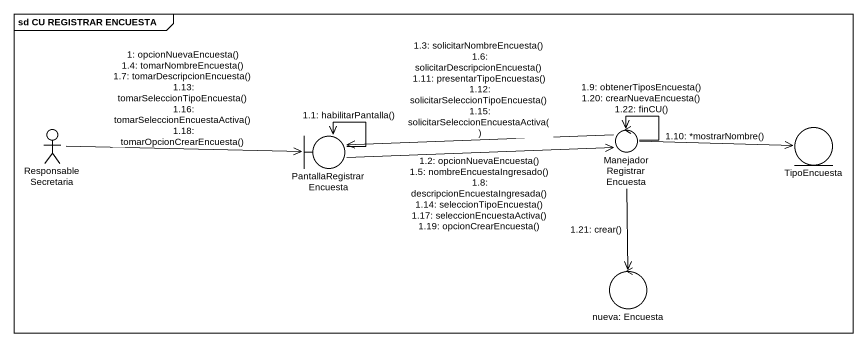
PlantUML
@startuml
mainframe sd CU REGISTRAR ENCUESTA
actor ResponsableSecretaria
boundary PantallaRegistrarEncuesta
control ManejadorRegistrarEncuesta
entity TipoEncuesta
control "nueva: Encuesta" as nueva_Encuesta
ResponsableSecretaria -right-> PantallaRegistrarEncuesta : 1: opcionNuevaEncuesta()\n1.4: tomarNombreEncuesta()\n1.7: tomarDescripcionEncuesta()\n1.13: tomarSeleccionTipoEncuesta()\n1.16: tomarSeleccionEncuestaActiva()\n1.18: tomarOpcionCrearEncuesta()
PantallaRegistrarEncuesta --> PantallaRegistrarEncuesta : 1.1: habilitarPantalla()
PantallaRegistrarEncuesta -right-> ManejadorRegistrarEncuesta : 1.2: opcionNuevaEncuesta()\n1.5: nombreEncuestaIngresado()\n1.8: descripcionEncuestaIngresada()\n1.14: seleccionTipoEncuesta()\n1.17: seleccionEncuestaActiva()\n1.19: opcionCrearEncuesta()
ManejadorRegistrarEncuesta -left-> PantallaRegistrarEncuesta : 1.3: solicitarNombreEncuesta()\n1.6: solicitarDescripcionEncuesta()\n1.11: presentarTipoEncuestas()\n1.12: solicitarSeleccionTipoEncuesta()\n1.15: solicitarSeleccionEncuestaActiva()
ManejadorRegistrarEncuesta --> ManejadorRegistrarEncuesta : 1.9: obtenerTiposEncuesta()\n1.20: crearNuevaEncuesta()\n1.22: finCU()
ManejadorRegistrarEncuesta -right-> TipoEncuesta : 1.10: *mostrarNombre()
ManejadorRegistrarEncuesta --> nueva_Encuesta : 1.21: crear()
@enduml
